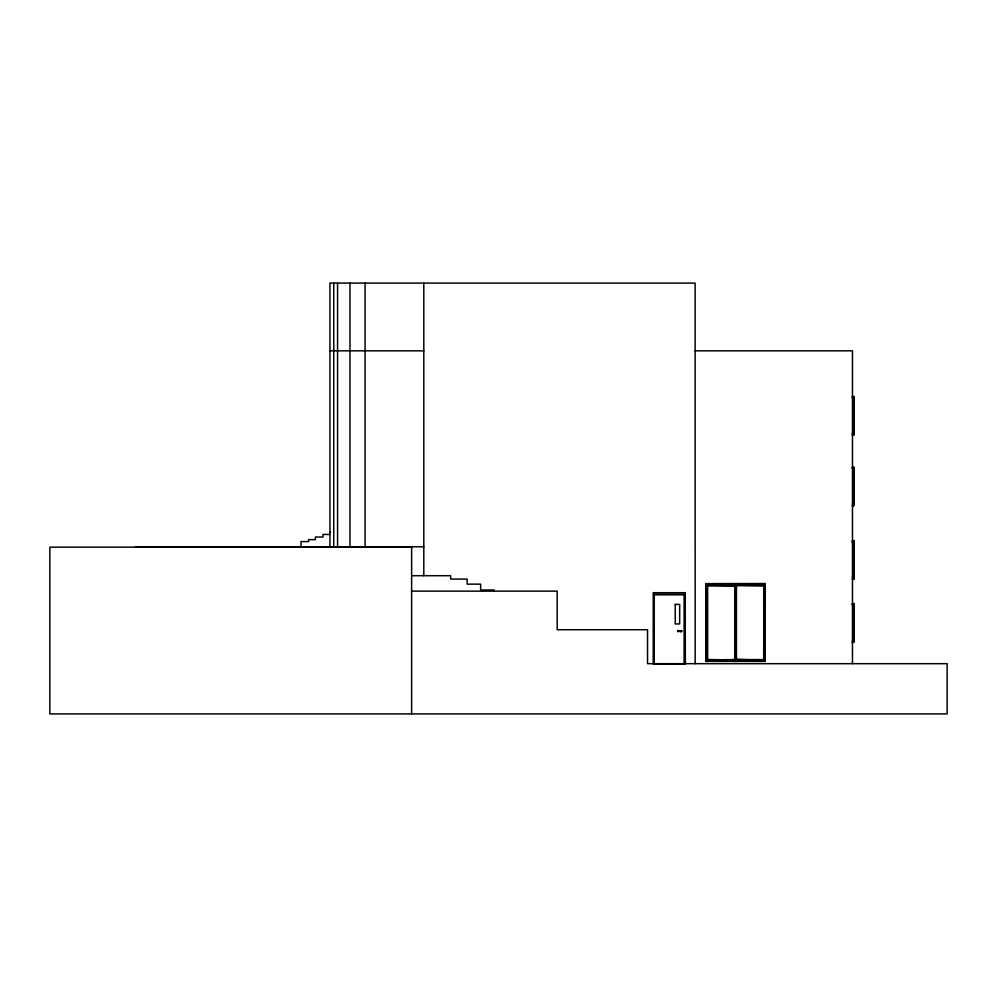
<?xml version="1.0" encoding="UTF-8"?>
<svg xmlns="http://www.w3.org/2000/svg" width="997" height="997" viewBox="0 0 997 997"><rect width="100%" height="100%" fill="white"/><g stroke="black" fill="none" stroke-linecap="round" stroke-linejoin="round"><path stroke-width="1.5" d="M684.416 663.84L684.441 594.573L654.157 594.573L654.157 663.84L654.069 594.486L684.441 594.486L684.441 663.84M681.238 631.45L681.462 630.69M681.337 631.462L681.462 630.665M329.945 350.832L423.8 350.832M695.133 350.832L852.472 350.832L852.472 663.678M852.472 396.445L854.117 396.457L854.117 434.779L852.472 434.767L853.494 434.854M852.472 397.005L854.117 396.918M852.472 397.404L853.507 397.317M852.472 397.579L854.117 397.579M852.472 397.666L853.494 397.666M852.472 434.193L853.494 434.193L852.472 433.371L853.494 434.306M852.472 434.518L853.507 434.518M853.507 435.178L852.472 435.178L853.494 435.265L853.494 397.579M852.472 467.194L854.117 467.207L854.117 505.529L852.472 505.516M852.472 467.281L853.494 467.281M852.472 467.593L853.507 467.593M852.472 467.743L854.117 467.668M852.472 468.154L853.507 468.067M852.472 468.403L854.117 468.328M852.472 468.727L853.507 468.727M852.472 505.255L853.507 505.255M852.472 506.015L853.507 505.915L853.494 468.316M329.945 532.236L330.605 532.236M329.945 534.442L322.991 534.442L322.991 537.034L315.388 537.034L315.388 539.639L308.621 539.639L308.621 541.583L300.994 541.583L300.994 546.767M852.472 540.598L854.117 540.611L854.117 578.933L852.472 578.921M852.472 541.147L854.117 541.072M852.472 541.471L853.507 541.471M852.472 541.72L854.117 541.732M852.472 541.807L853.494 541.807M852.472 542.131L853.507 542.131M852.472 542.218L853.494 542.218M135.405 546.767L423.8 546.767M411.624 547.154L49.85 547.154L49.85 713.902L947.15 713.902L947.15 663.678L647.539 663.678L647.539 629.718L557.186 629.718L557.186 591.146L411.624 591.146M411.624 575.705L450.681 575.705L450.681 579.083L467.157 579.083L467.157 584.142L480.641 584.142L480.641 589.975L494.163 589.975L494.163 591.146M852.472 579.008L853.494 579.008M853.507 579.319L852.472 579.319L853.494 579.419L853.494 541.72M706.113 583.781L765.235 583.793M707.633 585.065L734.926 585.065M736.422 585.139L763.714 585.089M734.926 585.588L707.633 585.588L734.926 585.65L734.926 583.781L734.926 661.385L734.926 659.516L707.633 660.039M736.422 585.663L763.714 585.663M852.472 603.559L854.117 603.571L854.117 641.894L852.472 641.981M852.472 604.02L854.117 604.032M852.472 604.12L853.494 604.12M675.218 604.394L679.692 604.394L679.655 623.948L675.218 623.948L675.243 604.394M852.472 604.431L853.507 604.431M854.117 604.705L852.472 604.693L853.494 604.78L853.494 642.38L852.472 642.38M852.472 605.092L853.507 605.092M852.472 605.191L853.494 605.191M679.231 630.64C676.876 629.419 676.863 632.684 679.231 631.462M852.472 641.632L853.507 641.632L852.472 641.881M852.472 642.292L853.507 642.292M736.422 585.202L763.889 585.663L763.714 659.989L736.422 659.528L763.714 660.051L736.422 660.114M736.422 659.59L763.714 659.59L763.714 661.397L763.714 583.793M706.05 661.148L765.285 661.148M706.113 661.385L765.235 661.397L765.285 583.544L706.05 583.606L706.113 661.385L706.25 583.606M707.209 585.177L735.101 585.65L734.926 659.977L707.209 659.503M681.088 631.811C683.93 630.515 679.169 629.93 680.914 631.737M852.472 432.96L853.494 433.894M852.472 503.697L853.494 504.644M852.472 504.108L853.494 505.043M852.472 577.101L853.494 578.048M853.494 640.921L852.472 640.074L853.494 641.009M852.472 640.485L853.494 641.42M853.096 397.579L853.096 434.779M853.096 468.328L853.096 505.529M853.096 541.732L853.096 578.933M853.096 604.705L853.096 641.894M764.936 583.594L765.073 661.148M764.188 583.793L764.138 661.397M736.447 583.781L736.447 661.397M735.998 583.793L735.998 585.202M735.35 583.781L735.4 661.385M707.633 583.781L707.658 661.385M707.209 583.781L707.209 661.385M707.16 583.781L707.16 661.385M706.399 583.606L706.399 661.148M695.171 663.678L695.133 283.098L329.945 283.098L329.945 546.767M423.8 283.098L423.8 575.705M411.624 546.767L411.624 713.902M365.101 283.098L365.101 546.767M349.972 283.098L349.972 546.767M337.572 283.098L337.572 546.767M333.758 283.098L333.758 546.767M853.507 397.977L852.472 397.977L853.494 398.065M685.338 592.704L653.234 592.704L653.234 663.84L685.338 663.84L685.226 592.704M853.507 578.36L852.485 577.512L853.494 578.447"/></g></svg>
